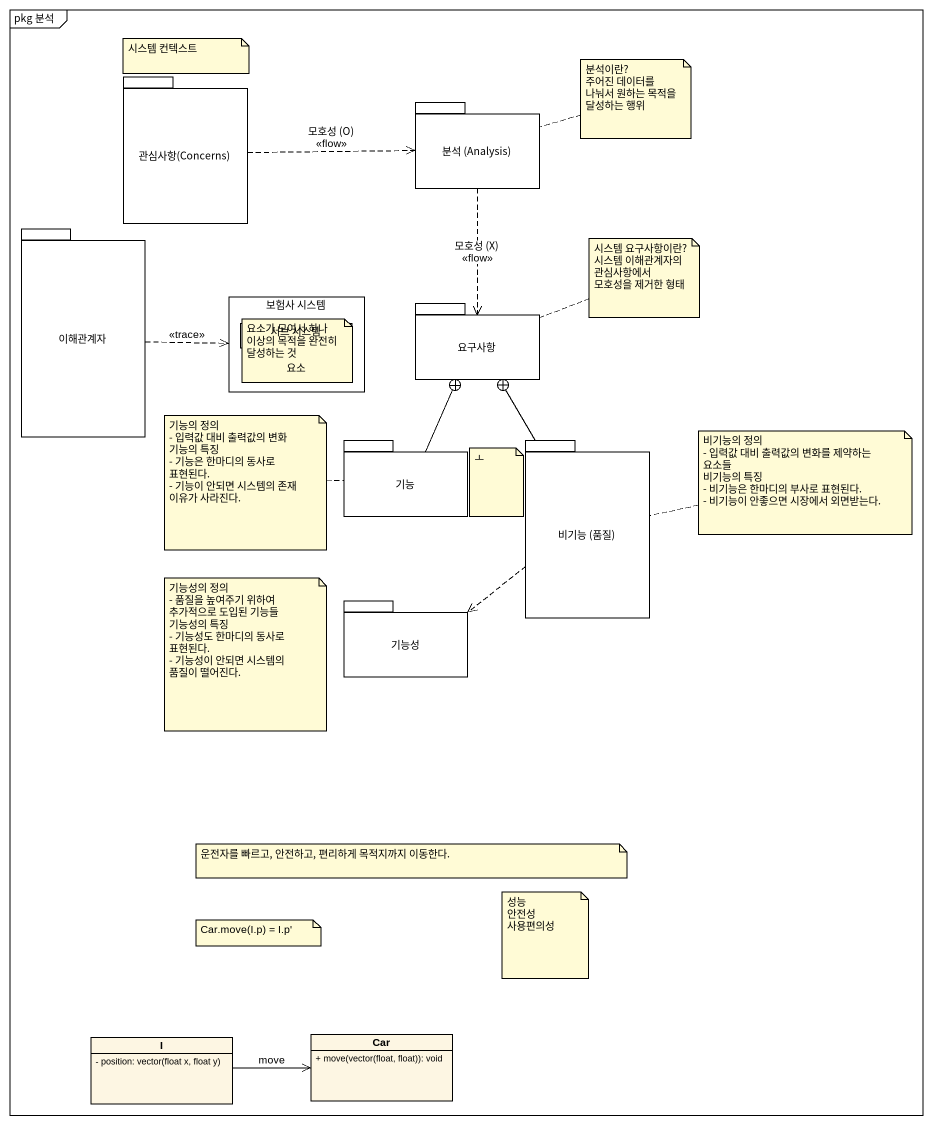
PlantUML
@startuml
mainframe pkg 분석
allowmixing
hide circle
hide empty members
skinparam classAttributeIconSize 0
package "관심사항(Concerns)" as 관심사항_Concerns {
}
package "분석 (Analysis)" as 분석_Analysis {
}
package 이해관계자 {
}
rectangle "보험사 시스템" as 보험사_시스템 {
  rectangle "서브 시스템" as 서브_시스템
  rectangle 요소
}
package 요구사항 {
}
package 기능 {
}
package "비기능 (품질)" as 비기능_품질 {
}
package 기능성 {
}
class I {
  {field} - position: vector(float x, float y)
}
class Car {
  + move(vector(float, float)): void
}
관심사항_Concerns .right.> 분석_Analysis : 모호성 (O)\n<<flow>>
분석_Analysis ..> 요구사항 : 모호성 (X)\n<<flow>>
이해관계자 .right.> 보험사_시스템 : <<trace>>
기능 -up-+ 요구사항
비기능_품질 -up-+ 요구사항
비기능_품질 ..> 기능성
I -right-> Car : move
note as N1
  시스템 컨텍스트
end note
note right of 분석_Analysis
  분석이란?
  주어진 데이터를 나눠서 원하는 목적을 달성하는 행위
end note
note right of 요구사항
  시스템 요구사항이란?
  시스템 이해관계자의 관심사항에서 모호성을 제거한 형태
end note
note as N4
  요소가 모여서 하나 이상의 목적을 완전히 달성하는 것
end note
note left of 기능
  기능의 정의
  - 입력값 대비 출력값의 변화
  기능의 특징
  - 기능은 한마디의 동사로 표현된다.
  - 기능이 안되면 시스템의 존재 이유가 사라진다.
end note
note right of 비기능_품질
  비기능의 정의
  - 입력값 대비 출력값의 변화를 제약하는 요소들
  비기능의 특징
  - 비기능은 한마디의 부사로 표현된다.
  - 비기능이 안좋으면 시장에서 외면받는다.
end note
note as N7
  ㅗ
end note
note as N8
  기능성의 정의
  - 품질을 높여주기 위하여 추가적으로 도입된 기능들
  기능성의 특징
  - 기능성도 한마디의 동사로 표현된다.
  - 기능성이 안되면 시스템의 품질이 떨어진다.
end note
note as N9
  운전자를 빠르고, 안전하고, 편리하게 목적지까지 이동한다.
end note
note as N10
  Car.move(I.p) = I.p'
end note
note as N11
  성능
  안전성
  사용편의성
end note
@enduml
